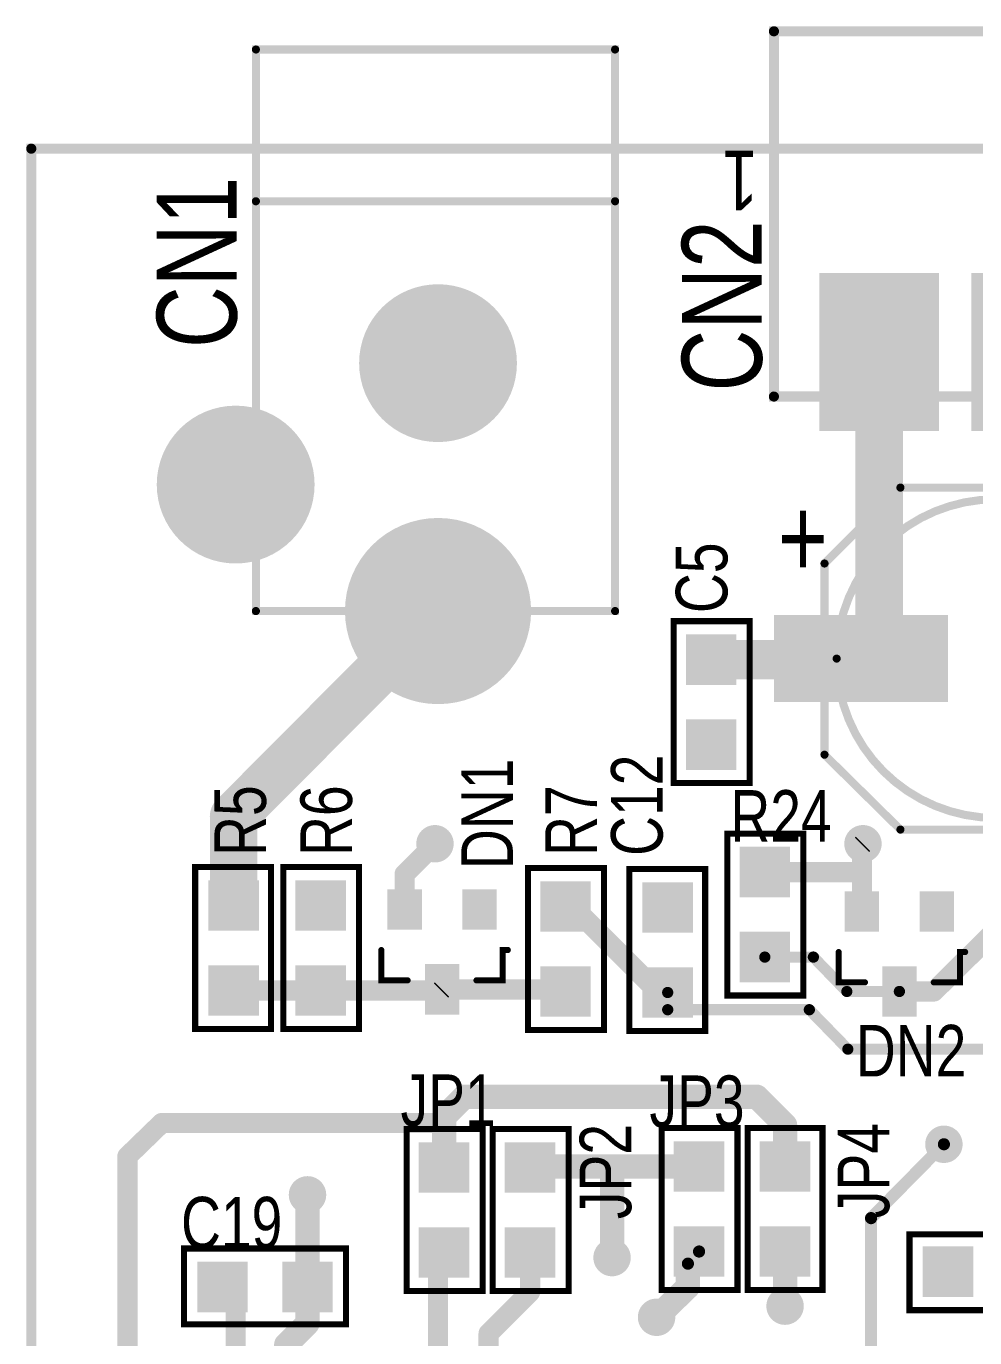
# Model space of a CAD drawing. Extents: x 0 to 3.95, y 0.22 to 3.09.
# Drawn here: x 0 to 0.938, y 1.544 to 2.84 of the extents above; entities that cross this region are included whole.
import ezdxf

# ---------------------------------------------------------------- set-up
doc = ezdxf.new("R2010")
doc.units = 0

msp = doc.modelspace()

# ---------------------------------------------------------------- linework, layer by layer
at = {"const_width": 0.01}
msp.add_lwpolyline([(0.005, 2.719), (0.005, 0.357), (3.942, 0.357), (3.942, 2.719), (0.005, 2.719)], close=True, dxfattribs=at)
at = {"const_width": 0.005}
msp.add_lwpolyline([(0.0025, 2.719, 1), (0.0075, 2.719, 1)], format="xyb", close=True, dxfattribs=at)
msp.add_lwpolyline([(0.0025, 2.719, 1), (0.0075, 2.719, 1)], format="xyb", close=True, dxfattribs=at)
at = {"layer": 'DRL'}
for points, const_width in [([(0.383, 2.507, 1), (0.431, 2.507, 1)], 0.049), ([(0.829, 2.518, 1), (0.857, 2.518, 1)], 0.029), ([(0.183, 2.387, 1), (0.231, 2.387, 1)], 0.049), ([(0.378, 2.262, 1), (0.436, 2.262, 1)], 0.059), ([(0.399, 2.032, 1), (0.409, 2.032, 1)], 0.01), ([(0.822, 2.032, 1), (0.832, 2.032, 1)], 0.01), ([(0.902, 1.735, 1), (0.912, 1.735, 1)], 0.01), ([(0.273, 1.685, 1), (0.283, 1.685, 1)], 0.01), ([(0.574, 1.623, 1), (0.584, 1.623, 1)], 0.01), ([(0.745, 1.575, 1), (0.755, 1.575, 1)], 0.01), ([(0.618, 1.564, 1), (0.628, 1.564, 1)], 0.01)]:
    msp.add_lwpolyline(points, format="xyb", close=True, dxfattribs=dict(at, const_width=const_width))
at = {"layer": 'SST'}
for points, const_width in [([(1.394, 2.474), (0.739, 2.474), (0.739, 2.835), (1.394, 2.835), (1.394, 2.474)], 0.01), ([(0.582, 2.262), (0.227, 2.262), (0.227, 2.817), (0.582, 2.817), (0.582, 2.262)], 0.008), ([(0.789, 2.309), (0.789, 2.12), (0.864, 2.046), (1.128, 2.046), (1.128, 2.384), (0.864, 2.384), (0.789, 2.309)], 0.008), ([(0.715, 2.252), (0.715, 2.092), (0.715, 2.092), (0.64, 2.092), (0.64, 2.252), (0.715, 2.252)], 0.006), ([(0.768, 2.042), (0.768, 1.882), (0.768, 1.882), (0.693, 1.882), (0.693, 2.042), (0.768, 2.042)], 0.006), ([(0.167, 1.849), (0.167, 2.009), (0.167, 2.009), (0.242, 2.009), (0.242, 1.849), (0.167, 1.849)], 0.006), ([(0.254, 1.849), (0.254, 2.009), (0.254, 2.009), (0.329, 2.009), (0.329, 1.849), (0.254, 1.849)], 0.006), ([(0.571, 2.008), (0.571, 1.848), (0.571, 1.848), (0.496, 1.848), (0.496, 2.008), (0.571, 2.008)], 0.006), ([(0.596, 1.847), (0.596, 2.007), (0.596, 2.007), (0.671, 2.007), (0.671, 1.847), (0.596, 1.847)], 0.006), ([(0.451, 1.75), (0.451, 1.59), (0.451, 1.59), (0.376, 1.59), (0.376, 1.75), (0.451, 1.75)], 0.006), ([(0.536, 1.75), (0.536, 1.59), (0.536, 1.59), (0.461, 1.59), (0.461, 1.75), (0.536, 1.75)], 0.006), ([(0.628, 1.591), (0.628, 1.751), (0.628, 1.751), (0.703, 1.751), (0.703, 1.591), (0.628, 1.591)], 0.006), ([(0.713, 1.591), (0.713, 1.751), (0.713, 1.751), (0.787, 1.751), (0.787, 1.591), (0.713, 1.591)], 0.006), ([(1.033, 1.571), (0.873, 1.571), (0.873, 1.571), (0.873, 1.646), (1.033, 1.646), (1.033, 1.571)], 0.006), ([(0.316, 1.557), (0.156, 1.557), (0.156, 1.557), (0.156, 1.632), (0.316, 1.632), (0.316, 1.557)], 0.006)]:
    msp.add_lwpolyline(points, close=True, dxfattribs=dict(at, const_width=const_width))
for points, const_width in [([(0.7365, 2.835, 1), (0.7415, 2.835, 1)], 0.005), ([(0.225, 2.817, 1), (0.229, 2.817, 1)], 0.004), ([(0.58, 2.817, 1), (0.584, 2.817, 1)], 0.004), ([(0.225, 2.667, 1), (0.229, 2.667, 1)], 0.004), ([(0.58, 2.667, 1), (0.584, 2.667, 1)], 0.004), ([(0.7365, 2.474, 1), (0.7415, 2.474, 1)], 0.005), ([(0.862, 2.384, 1), (0.866, 2.384, 1)], 0.004), ([(0.787, 2.309, 1), (0.791, 2.309, 1)], 0.004), ([(0.787, 2.309, 1), (0.791, 2.309, 1)], 0.004), ([(0.225, 2.262, 1), (0.229, 2.262, 1)], 0.004), ([(0.58, 2.262, 1), (0.584, 2.262, 1)], 0.004), ([(0.58, 2.262, 1), (0.584, 2.262, 1)], 0.004), ([(0.6385, 2.252, 1), (0.6415, 2.252, 1)], 0.003), ([(0.7135, 2.252, 1), (0.7165, 2.252, 1)], 0.003), ([(0.7135, 2.252, 1), (0.7165, 2.252, 1)], 0.003), ([(0.799, 2.215, 1), (0.803, 2.215, 1)], 0.004), ([(0.799, 2.215, 1), (0.803, 2.215, 1)], 0.004), ([(0.787, 2.12, 1), (0.791, 2.12, 1)], 0.004), ([(0.6385, 2.092, 1), (0.6415, 2.092, 1)], 0.003), ([(0.7135, 2.092, 1), (0.7165, 2.092, 1)], 0.003), ([(0.7135, 2.092, 1), (0.7165, 2.092, 1)], 0.003), ([(0.862, 2.046, 1), (0.866, 2.046, 1)], 0.004), ([(0.6915, 2.042, 1), (0.6945, 2.042, 1)], 0.003), ([(0.7665, 2.042, 1), (0.7695, 2.042, 1)], 0.003), ([(0.7665, 2.042, 1), (0.7695, 2.042, 1)], 0.003), ([(0.1655, 2.009, 1), (0.1685, 2.009, 1)], 0.003), ([(0.1655, 2.009, 1), (0.1685, 2.009, 1)], 0.003), ([(0.2405, 2.009, 1), (0.2435, 2.009, 1)], 0.003), ([(0.2525, 2.009, 1), (0.2555, 2.009, 1)], 0.003), ([(0.2525, 2.009, 1), (0.2555, 2.009, 1)], 0.003), ([(0.3275, 2.009, 1), (0.3305, 2.009, 1)], 0.003), ([(0.4945, 2.008, 1), (0.4975, 2.008, 1)], 0.003), ([(0.5695, 2.008, 1), (0.5725, 2.008, 1)], 0.003), ([(0.5695, 2.008, 1), (0.5725, 2.008, 1)], 0.003), ([(0.5945, 2.007, 1), (0.5975, 2.007, 1)], 0.003), ([(0.5945, 2.007, 1), (0.5975, 2.007, 1)], 0.003), ([(0.6695, 2.007, 1), (0.6725, 2.007, 1)], 0.003), ([(0.3495, 1.927, 1), (0.3525, 1.927, 1)], 0.003), ([(0.4695, 1.927, 1), (0.4725, 1.927, 1)], 0.003), ([(0.4745, 1.927, 1), (0.4775, 1.927, 1)], 0.003), ([(0.8015, 1.925, 1), (0.8045, 1.925, 1)], 0.003), ([(0.9215, 1.925, 1), (0.9245, 1.925, 1)], 0.003), ([(0.9265, 1.925, 1), (0.9295, 1.925, 1)], 0.003), ([(0.3495, 1.897, 1), (0.3525, 1.897, 1)], 0.003), ([(0.3755, 1.897, 1), (0.3785, 1.897, 1)], 0.003), ([(0.4435, 1.897, 1), (0.4465, 1.897, 1)], 0.003), ([(0.4695, 1.897, 1), (0.4725, 1.897, 1)], 0.003), ([(0.8015, 1.895, 1), (0.8045, 1.895, 1)], 0.003), ([(0.8275, 1.895, 1), (0.8305, 1.895, 1)], 0.003), ([(0.8955, 1.895, 1), (0.8985, 1.895, 1)], 0.003), ([(0.9215, 1.895, 1), (0.9245, 1.895, 1)], 0.003), ([(0.6915, 1.882, 1), (0.6945, 1.882, 1)], 0.003), ([(0.7665, 1.882, 1), (0.7695, 1.882, 1)], 0.003), ([(0.7665, 1.882, 1), (0.7695, 1.882, 1)], 0.003), ([(0.1655, 1.849, 1), (0.1685, 1.849, 1)], 0.003), ([(0.1655, 1.849, 1), (0.1685, 1.849, 1)], 0.003), ([(0.2405, 1.849, 1), (0.2435, 1.849, 1)], 0.003), ([(0.2525, 1.849, 1), (0.2555, 1.849, 1)], 0.003), ([(0.2525, 1.849, 1), (0.2555, 1.849, 1)], 0.003), ([(0.3275, 1.849, 1), (0.3305, 1.849, 1)], 0.003), ([(0.4945, 1.848, 1), (0.4975, 1.848, 1)], 0.003), ([(0.5695, 1.848, 1), (0.5725, 1.848, 1)], 0.003), ([(0.5695, 1.848, 1), (0.5725, 1.848, 1)], 0.003), ([(0.5945, 1.847, 1), (0.5975, 1.847, 1)], 0.003), ([(0.5945, 1.847, 1), (0.5975, 1.847, 1)], 0.003), ([(0.6695, 1.847, 1), (0.6725, 1.847, 1)], 0.003), ([(0.3745, 1.75, 1), (0.3775, 1.75, 1)], 0.003), ([(0.4495, 1.75, 1), (0.4525, 1.75, 1)], 0.003), ([(0.4495, 1.75, 1), (0.4525, 1.75, 1)], 0.003), ([(0.4595, 1.75, 1), (0.4625, 1.75, 1)], 0.003), ([(0.5345, 1.75, 1), (0.5375, 1.75, 1)], 0.003), ([(0.5345, 1.75, 1), (0.5375, 1.75, 1)], 0.003), ([(0.6265, 1.751, 1), (0.6295, 1.751, 1)], 0.003), ([(0.6265, 1.751, 1), (0.6295, 1.751, 1)], 0.003), ([(0.7015, 1.751, 1), (0.7045, 1.751, 1)], 0.003), ([(0.7115, 1.751, 1), (0.7145, 1.751, 1)], 0.003), ([(0.7115, 1.751, 1), (0.7145, 1.751, 1)], 0.003), ([(0.7855, 1.751, 1), (0.7885, 1.751, 1)], 0.003), ([(0.8715, 1.646, 1), (0.8745, 1.646, 1)], 0.003), ([(0.1545, 1.632, 1), (0.1575, 1.632, 1)], 0.003), ([(0.3145, 1.632, 1), (0.3175, 1.632, 1)], 0.003), ([(0.3745, 1.59, 1), (0.3775, 1.59, 1)], 0.003), ([(0.4495, 1.59, 1), (0.4525, 1.59, 1)], 0.003), ([(0.4495, 1.59, 1), (0.4525, 1.59, 1)], 0.003), ([(0.4595, 1.59, 1), (0.4625, 1.59, 1)], 0.003), ([(0.5345, 1.59, 1), (0.5375, 1.59, 1)], 0.003), ([(0.5345, 1.59, 1), (0.5375, 1.59, 1)], 0.003), ([(0.6265, 1.591, 1), (0.6295, 1.591, 1)], 0.003), ([(0.6265, 1.591, 1), (0.6295, 1.591, 1)], 0.003), ([(0.7015, 1.591, 1), (0.7045, 1.591, 1)], 0.003), ([(0.7115, 1.591, 1), (0.7145, 1.591, 1)], 0.003), ([(0.7115, 1.591, 1), (0.7145, 1.591, 1)], 0.003), ([(0.7855, 1.591, 1), (0.7885, 1.591, 1)], 0.003), ([(0.8715, 1.571, 1), (0.8745, 1.571, 1)], 0.003), ([(0.8715, 1.571, 1), (0.8745, 1.571, 1)], 0.003), ([(0.1545, 1.557, 1), (0.1575, 1.557, 1)], 0.003), ([(0.1545, 1.557, 1), (0.1575, 1.557, 1)], 0.003), ([(0.3145, 1.557, 1), (0.3175, 1.557, 1)], 0.003), ([(0.3145, 1.557, 1), (0.3175, 1.557, 1)], 0.003)]:
    msp.add_lwpolyline(points, format="xyb", close=True, dxfattribs=dict(at, const_width=const_width))
for points, const_width in [([(0.227, 2.667), (0.582, 2.667)], 0.008), ([(0.377, 1.897), (0.351, 1.897), (0.351, 1.927)], 0.006), ([(0.476, 1.927), (0.471, 1.927), (0.471, 1.897), (0.445, 1.897)], 0.006), ([(0.829, 1.895), (0.803, 1.895), (0.803, 1.925)], 0.006), ([(0.928, 1.925), (0.923, 1.925), (0.923, 1.895), (0.897, 1.895)], 0.006)]:
    msp.add_lwpolyline(points, dxfattribs=dict(at, const_width=const_width))
at = {"layer": 'SST', "const_width": 0.008}
for points in [[(1.116, 2.215, 1), (0.801, 2.215)], [(0.801, 2.215, 1), (1.116, 2.215)]]:
    msp.add_lwpolyline(points, format="xyb", dxfattribs=at)
at = {"layer": 'TOP'}
for points, const_width in [([(0.368, 2.507, 1), (0.446, 2.507, 1)], 0.078), ([(0.8312, 2.518, 1), (0.8548, 2.518, 1)], 0.0235), ([(0.168, 2.387, 1), (0.246, 2.387, 1)], 0.078), ([(0.361, 2.262, 1), (0.453, 2.262, 1)], 0.092), ([(0.3952, 2.262, 1), (0.4187, 2.262, 1)], 0.0235), ([(0.6673, 2.214, 1), (0.6868, 2.214, 1)], 0.0195), ([(0.8132, 2.215, 1), (0.8367, 2.215, 1)], 0.0235), ([(0.8142, 2.214, 1), (0.8337, 2.214, 1)], 0.0195), ([(0.8142, 2.214, 1), (0.8337, 2.214, 1)], 0.0195), ([(0.8152, 2.215, 1), (0.8347, 2.215, 1)], 0.0195), ([(0.8312, 2.215, 1), (0.8548, 2.215, 1)], 0.0235), ([(0.8312, 2.215, 1), (0.8548, 2.215, 1)], 0.0235), ([(0.1932, 2.059, 1), (0.2168, 2.059, 1)], 0.0235), ([(0.1932, 2.059, 1), (0.2168, 2.059, 1)], 0.0235), ([(0.395, 2.032, 1), (0.413, 2.032, 1)], 0.019), ([(0.818, 2.032, 1), (0.836, 2.032, 1)], 0.019), ([(0.399, 2.032, 1), (0.409, 2.032, 1)], 0.01), ([(0.821, 2.031, 1), (0.831, 2.031, 1)], 0.01), ([(0.821, 2.031, 1), (0.831, 2.031, 1)], 0.01), ([(0.822, 2.032, 1), (0.832, 2.032, 1)], 0.01), ([(0.369, 2.002, 1), (0.379, 2.002, 1)], 0.01), ([(0.369, 2.002, 1), (0.379, 2.002, 1)], 0.01), ([(0.725, 2.004, 1), (0.735, 2.004, 1)], 0.01), ([(0.821, 2.004, 1), (0.831, 2.004, 1)], 0.01), ([(0.821, 2.004, 1), (0.831, 2.004, 1)], 0.01), ([(0.821, 2.004, 1), (0.831, 2.004, 1)], 0.01), ([(0.821, 2.004, 1), (0.831, 2.004, 1)], 0.01), ([(0.1932, 1.971, 1), (0.2168, 1.971, 1)], 0.0235), ([(0.369, 1.967, 1), (0.379, 1.967, 1)], 0.01), ([(0.528, 1.97, 1), (0.538, 1.97, 1)], 0.01), ([(0.535, 1.97, 1), (0.545, 1.97, 1)], 0.01), ([(0.535, 1.97, 1), (0.545, 1.97, 1)], 0.01), ([(0.821, 1.965, 1), (0.831, 1.965, 1)], 0.01), ([(0.821, 1.965, 1), (0.831, 1.965, 1)], 0.01), ([(0.7272, 1.92, 1), (0.7328, 1.92, 1)], 0.0055), ([(0.7752, 1.92, 1), (0.7808, 1.92, 1)], 0.0055), ([(0.7752, 1.92, 1), (0.7808, 1.92, 1)], 0.0055), ([(0.2, 1.887, 1), (0.21, 1.887, 1)], 0.01), ([(0.286, 1.887, 1), (0.296, 1.887, 1)], 0.01), ([(0.286, 1.887, 1), (0.296, 1.887, 1)], 0.01), ([(0.405, 1.887, 1), (0.415, 1.887, 1)], 0.01), ([(0.405, 1.887, 1), (0.415, 1.887, 1)], 0.01), ([(0.406, 1.888, 1), (0.416, 1.888, 1)], 0.01), ([(0.406, 1.888, 1), (0.416, 1.888, 1)], 0.01), ([(0.527, 1.888, 1), (0.537, 1.888, 1)], 0.01), ([(0.527, 1.888, 1), (0.537, 1.888, 1)], 0.01), ([(0.528, 1.886, 1), (0.538, 1.886, 1)], 0.01), ([(0.62, 1.885, 1), (0.63, 1.885, 1)], 0.01), ([(0.62, 1.885, 1), (0.63, 1.885, 1)], 0.01), ([(0.629, 1.885, 1), (0.639, 1.885, 1)], 0.01), ([(0.858, 1.886, 1), (0.868, 1.886, 1)], 0.01), ([(0.892, 1.886, 1), (0.902, 1.886, 1)], 0.01), ([(0.892, 1.886, 1), (0.902, 1.886, 1)], 0.01), ([(0.6312, 1.885, 1), (0.6368, 1.885, 1)], 0.0055), ([(0.8083, 1.886, 1), (0.8138, 1.886, 1)], 0.0055), ([(0.8083, 1.886, 1), (0.8138, 1.886, 1)], 0.0055), ([(0.8602, 1.886, 1), (0.8658, 1.886, 1)], 0.0055), ([(0.6312, 1.868, 1), (0.6368, 1.868, 1)], 0.0055), ([(0.6312, 1.868, 1), (0.6368, 1.868, 1)], 0.0055), ([(0.7712, 1.868, 1), (0.7768, 1.868, 1)], 0.0055), ([(0.7712, 1.868, 1), (0.7768, 1.868, 1)], 0.0055), ([(0.8093, 1.829, 1), (0.8148, 1.829, 1)], 0.0055), ([(0.8093, 1.829, 1), (0.8148, 1.829, 1)], 0.0055), ([(0.427, 1.782, 1), (0.439, 1.782, 1)], 0.012), ([(0.427, 1.782, 1), (0.439, 1.782, 1)], 0.012), ([(0.716, 1.782, 1), (0.728, 1.782, 1)], 0.012), ([(0.716, 1.782, 1), (0.728, 1.782, 1)], 0.012), ([(0.129, 1.756, 1), (0.139, 1.756, 1)], 0.01), ([(0.129, 1.756, 1), (0.139, 1.756, 1)], 0.01), ([(0.407, 1.762, 1), (0.419, 1.762, 1)], 0.012), ([(0.407, 1.762, 1), (0.419, 1.762, 1)], 0.012), ([(0.407, 1.756, 1), (0.419, 1.756, 1)], 0.012), ([(0.407, 1.756, 1), (0.419, 1.756, 1)], 0.012), ([(0.407, 1.756, 1), (0.419, 1.756, 1)], 0.012), ([(0.408, 1.756, 1), (0.418, 1.756, 1)], 0.01), ([(0.744, 1.754, 1), (0.756, 1.754, 1)], 0.012), ([(0.744, 1.754, 1), (0.756, 1.754, 1)], 0.012), ([(0.898, 1.735, 1), (0.916, 1.735, 1)], 0.019), ([(0.904, 1.735, 1), (0.91, 1.735, 1)], 0.006), ([(0.095, 1.723, 1), (0.105, 1.723, 1)], 0.01), ([(0.095, 1.723, 1), (0.105, 1.723, 1)], 0.01), ([(0.493, 1.713, 1), (0.505, 1.713, 1)], 0.012), ([(0.493, 1.713, 1), (0.505, 1.713, 1)], 0.012), ([(0.573, 1.713, 1), (0.585, 1.713, 1)], 0.012), ([(0.573, 1.713, 1), (0.585, 1.713, 1)], 0.012), ([(0.573, 1.713, 1), (0.585, 1.713, 1)], 0.012), ([(0.573, 1.713, 1), (0.585, 1.713, 1)], 0.012), ([(0.659, 1.713, 1), (0.671, 1.713, 1)], 0.012), ([(0.744, 1.713, 1), (0.756, 1.713, 1)], 0.012), ([(0.407, 1.712, 1), (0.419, 1.712, 1)], 0.012), ([(0.407, 1.712, 1), (0.419, 1.712, 1)], 0.012), ([(0.492, 1.712, 1), (0.504, 1.712, 1)], 0.012), ([(0.269, 1.685, 1), (0.287, 1.685, 1)], 0.019), ([(0.272, 1.685, 1), (0.284, 1.685, 1)], 0.012), ([(0.832, 1.662, 1), (0.838, 1.662, 1)], 0.006), ([(0.832, 1.662, 1), (0.838, 1.662, 1)], 0.006), ([(0.408, 1.628, 1), (0.418, 1.628, 1)], 0.01), ([(0.493, 1.628, 1), (0.503, 1.628, 1)], 0.01), ([(0.57, 1.623, 1), (0.588, 1.623, 1)], 0.019), ([(0.573, 1.623, 1), (0.585, 1.623, 1)], 0.012), ([(0.573, 1.623, 1), (0.585, 1.623, 1)], 0.012), ([(0.662, 1.629, 1), (0.668, 1.629, 1)], 0.006), ([(0.744, 1.629, 1), (0.756, 1.629, 1)], 0.012), ([(0.402, 1.622, 1), (0.412, 1.622, 1)], 0.01), ([(0.402, 1.622, 1), (0.412, 1.622, 1)], 0.01), ([(0.648, 1.617, 1), (0.66, 1.617, 1)], 0.012), ([(0.651, 1.617, 1), (0.657, 1.617, 1)], 0.006), ([(0.189, 1.594, 1), (0.199, 1.594, 1)], 0.01), ([(0.272, 1.594, 1), (0.284, 1.594, 1)], 0.012), ([(0.272, 1.594, 1), (0.284, 1.594, 1)], 0.012), ([(0.493, 1.589, 1), (0.503, 1.589, 1)], 0.01), ([(0.493, 1.589, 1), (0.503, 1.589, 1)], 0.01), ([(0.648, 1.594, 1), (0.66, 1.594, 1)], 0.012), ([(0.648, 1.594, 1), (0.66, 1.594, 1)], 0.012), ([(0.202, 1.582, 1), (0.212, 1.582, 1)], 0.01), ([(0.202, 1.582, 1), (0.212, 1.582, 1)], 0.01), ([(0.614, 1.564, 1), (0.632, 1.564, 1)], 0.019), ([(0.741, 1.575, 1), (0.759, 1.575, 1)], 0.019), ([(0.744, 1.575, 1), (0.756, 1.575, 1)], 0.012), ([(0.272, 1.558, 1), (0.284, 1.558, 1)], 0.012), ([(0.272, 1.558, 1), (0.284, 1.558, 1)], 0.012), ([(0.617, 1.564, 1), (0.629, 1.564, 1)], 0.012), ([(0.452, 1.548, 1), (0.462, 1.548, 1)], 0.01), ([(0.452, 1.548, 1), (0.462, 1.548, 1)], 0.01), ([(0.251, 1.537, 1), (0.263, 1.537, 1)], 0.012), ([(0.251, 1.537, 1), (0.263, 1.537, 1)], 0.012)]:
    msp.add_lwpolyline(points, format="xyb", close=True, dxfattribs=dict(at, const_width=const_width))
for points, const_width in [([(0.843, 2.215), (0.843, 2.518)], 0.047), ([(0.205, 2.059), (0.407, 2.262)], 0.047), ([(0.677, 2.214), (0.824, 2.214)], 0.039), ([(0.825, 2.215), (0.843, 2.215)], 0.047), ([(0.824, 2.214), (0.825, 2.215)], 0.039), ([(0.205, 1.971), (0.205, 2.059)], 0.047), ([(0.374, 2.002), (0.404, 2.032)], 0.02), ([(0.827, 2.032), (0.826, 2.031)], 0.02), ([(0.826, 2.031), (0.826, 2.004)], 0.02), ([(0.374, 1.967), (0.374, 2.002)], 0.02), ([(0.826, 2.004), (0.73, 2.004)], 0.02), ([(0.826, 2.004), (0.826, 1.965)], 0.02), ([(0.826, 1.965), (0.826, 2.004)], 0.02), ([(0.533, 1.97), (0.54, 1.97)], 0.02), ([(0.54, 1.97), (0.625, 1.885)], 0.02), ([(0.982, 1.97), (0.897, 1.886)], 0.02), ([(0.73, 1.92), (0.778, 1.92)], 0.011), ([(0.778, 1.92), (0.811, 1.886)], 0.011), ([(0.205, 1.887), (0.291, 1.887)], 0.02), ([(0.291, 1.887), (0.41, 1.887)], 0.02), ([(0.41, 1.887), (0.411, 1.888)], 0.02), ([(0.532, 1.888), (0.411, 1.888)], 0.02), ([(0.533, 1.886), (0.532, 1.888)], 0.02), ([(0.625, 1.885), (0.634, 1.885)], 0.02), ([(0.897, 1.886), (0.863, 1.886)], 0.02), ([(0.634, 1.868), (0.634, 1.885)], 0.011), ([(0.811, 1.886), (0.863, 1.886)], 0.011), ([(0.774, 1.868), (0.634, 1.868)], 0.011), ([(0.812, 1.829), (0.774, 1.868)], 0.011), ([(1.11, 1.829), (0.812, 1.829)], 0.011), ([(0.413, 1.762), (0.433, 1.782)], 0.024), ([(0.433, 1.782), (0.722, 1.782)], 0.024), ([(0.722, 1.782), (0.75, 1.754)], 0.024), ([(0.134, 1.756), (0.1, 1.723)], 0.02), ([(0.413, 1.756), (0.134, 1.756)], 0.02), ([(0.413, 1.756), (0.413, 1.762)], 0.024), ([(0.413, 1.712), (0.413, 1.756)], 0.024), ([(0.413, 1.712), (0.413, 1.756)], 0.024), ([(0.75, 1.754), (0.75, 1.713)], 0.024), ([(0.835, 1.662), (0.907, 1.735)], 0.012), ([(0.1, 1.723), (0.1, 0.437)], 0.02), ([(0.498, 1.712), (0.499, 1.713)], 0.024), ([(0.499, 1.713), (0.579, 1.713)], 0.024), ([(0.579, 1.623), (0.579, 1.713)], 0.024), ([(0.579, 1.713), (0.665, 1.713)], 0.024), ([(0.579, 1.713), (0.579, 1.623)], 0.024), ([(0.278, 1.594), (0.278, 1.685)], 0.024), ([(0.835, 1.338), (0.835, 1.662)], 0.012), ([(0.407, 1.622), (0.413, 1.628)], 0.02), ([(0.498, 1.628), (0.498, 1.589)], 0.02), ([(0.654, 1.617), (0.665, 1.629)], 0.012), ([(0.75, 1.629), (0.75, 1.575)], 0.024), ([(0.407, 1.5), (0.407, 1.622)], 0.02), ([(0.654, 1.594), (0.654, 1.617)], 0.024), ([(0.207, 1.582), (0.194, 1.594)], 0.02), ([(0.278, 1.594), (0.278, 1.558)], 0.024), ([(0.498, 1.589), (0.457, 1.548)], 0.02), ([(0.623, 1.564), (0.654, 1.594)], 0.024), ([(0.207, 1.5), (0.207, 1.582)], 0.02), ([(0.278, 1.558), (0.257, 1.537)], 0.024), ([(0.457, 1.548), (0.457, 1.5)], 0.02), ([(0.257, 1.537), (0.257, 1.5)], 0.024)]:
    msp.add_lwpolyline(points, dxfattribs=dict(at, const_width=const_width))
for points in [[(0.784, 2.44), (0.902, 2.44), (0.784, 2.596), (0.902, 2.596)], [(0.934, 2.44), (1.052, 2.44), (0.934, 2.596), (1.052, 2.596)], [(0.739, 2.172), (0.911, 2.172), (0.739, 2.258), (0.911, 2.258)], [(0.652, 2.189), (0.702, 2.189), (0.652, 2.239), (0.702, 2.239)], [(0.652, 2.105), (0.702, 2.105), (0.652, 2.155), (0.702, 2.155)], [(0.705, 1.979), (0.755, 1.979), (0.705, 2.029), (0.755, 2.029)], [(0.18, 1.946), (0.23, 1.946), (0.18, 1.996), (0.23, 1.996)], [(0.266, 1.946), (0.316, 1.946), (0.266, 1.996), (0.316, 1.996)], [(0.357, 1.947), (0.391, 1.947), (0.357, 1.987), (0.391, 1.987)], [(0.431, 1.947), (0.465, 1.947), (0.431, 1.987), (0.465, 1.987)], [(0.508, 1.945), (0.558, 1.945), (0.508, 1.995), (0.558, 1.995)], [(0.609, 1.944), (0.659, 1.944), (0.609, 1.994), (0.659, 1.994)], [(0.809, 1.945), (0.843, 1.945), (0.809, 1.985), (0.843, 1.985)], [(0.883, 1.945), (0.917, 1.945), (0.883, 1.985), (0.917, 1.985)], [(0.705, 1.895), (0.755, 1.895), (0.705, 1.945), (0.755, 1.945)], [(0.18, 1.862), (0.23, 1.862), (0.18, 1.912), (0.23, 1.912)], [(0.266, 1.862), (0.316, 1.862), (0.266, 1.912), (0.316, 1.912)], [(0.394, 1.863), (0.428, 1.863), (0.394, 1.913), (0.428, 1.913)], [(0.508, 1.861), (0.558, 1.861), (0.508, 1.911), (0.558, 1.911)], [(0.609, 1.86), (0.659, 1.86), (0.609, 1.91), (0.659, 1.91)], [(0.846, 1.861), (0.88, 1.861), (0.846, 1.911), (0.88, 1.911)], [(0.388, 1.687), (0.438, 1.687), (0.388, 1.737), (0.438, 1.737)], [(0.473, 1.687), (0.523, 1.687), (0.473, 1.737), (0.523, 1.737)], [(0.64, 1.688), (0.69, 1.688), (0.64, 1.738), (0.69, 1.738)], [(0.725, 1.688), (0.775, 1.688), (0.725, 1.738), (0.775, 1.738)], [(0.388, 1.603), (0.438, 1.603), (0.388, 1.653), (0.438, 1.653)], [(0.473, 1.603), (0.523, 1.603), (0.473, 1.653), (0.523, 1.653)], [(0.64, 1.604), (0.69, 1.604), (0.64, 1.654), (0.69, 1.654)], [(0.725, 1.604), (0.775, 1.604), (0.725, 1.654), (0.775, 1.654)], [(0.886, 1.584), (0.936, 1.584), (0.886, 1.634), (0.936, 1.634)], [(0.169, 1.569), (0.219, 1.569), (0.169, 1.619), (0.219, 1.619)], [(0.253, 1.569), (0.303, 1.569), (0.253, 1.619), (0.303, 1.619)]]:
    msp.add_solid(points, dxfattribs=at)

# ---------------------------------------------------------------- texts
at = {"layer": 'SST', "width": 0.8}
for s, height, rotation, p in [('1', 0.059, 180, (0.723, 2.717)), ('CN1', 0.079, 90, (0.208, 2.522)), ('CN2', 0.079, 90, (0.727, 2.479)), ('C5', 0.051, 90, (0.693, 2.26)), ('DN1', 0.051, 90, (0.481, 2.007)), ('C12', 0.051, 90, (0.629, 2.02)), ('R5', 0.051, 90, (0.237, 2.02)), ('R6', 0.051, 90, (0.322, 2.02)), ('R7', 0.051, 90, (0.564, 2.02)), ('R24', 0.051, 360, (0.696, 2.034)), ('DN2', 0.051, 360, (0.82, 1.802)), ('JP1', 0.051, 360, (0.37, 1.753)), ('JP3', 0.051, 360, (0.616, 1.752)), ('JP2', 0.051, 90, (0.598, 1.661)), ('JP4', 0.051, 90, (0.853, 1.662))]:
    msp.add_text(s, height=height, rotation=rotation, dxfattribs=at).set_placement(p)
for s, height, p in [('+', 0.079, (0.743, 2.295)), ('C19', 0.051, (0.153, 1.632))]:
    msp.add_text(s, height=height, dxfattribs=at).set_placement(p)

doc.saveas('drawing.dxf')
